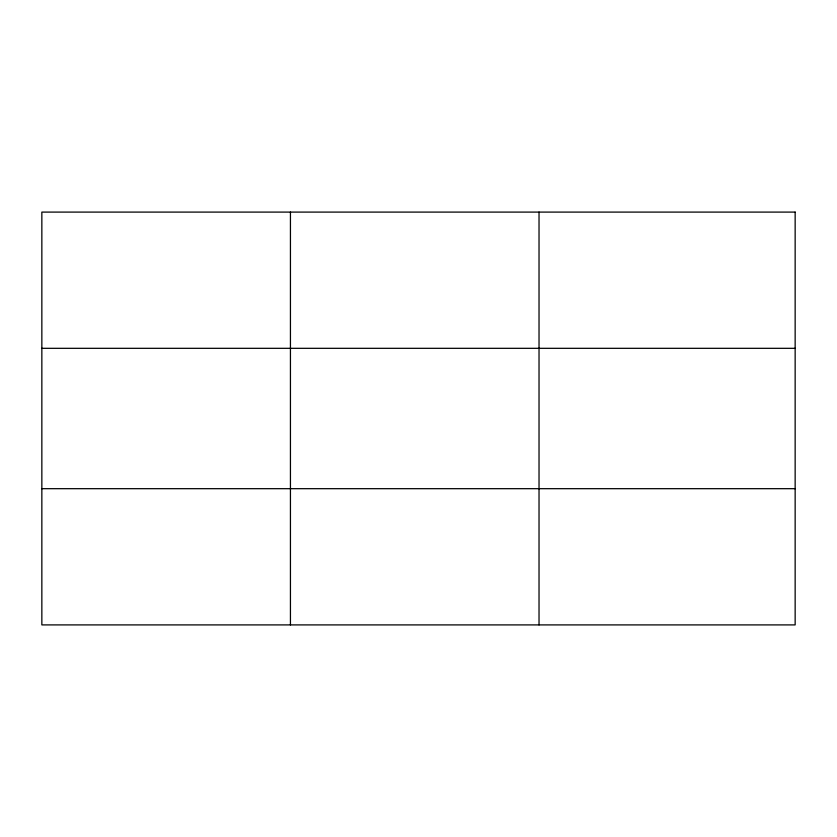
<?xml version="1.0" encoding="UTF-8"?>
<svg xmlns="http://www.w3.org/2000/svg" width="837" height="837" viewBox="0 0 837 837"><rect width="100%" height="100%" fill="white"/><g stroke="black" fill="none" stroke-linecap="round" stroke-linejoin="round"><path stroke-width="1.26" d="M290.439 212.096L290.439 624.904M539.028 212.096L539.028 624.904M41.85 348.318L795.15 348.318M41.85 488.682L795.15 488.682M795.15 212.096L795.15 624.904L41.85 624.904L41.85 212.096L795.15 212.096"/></g></svg>
